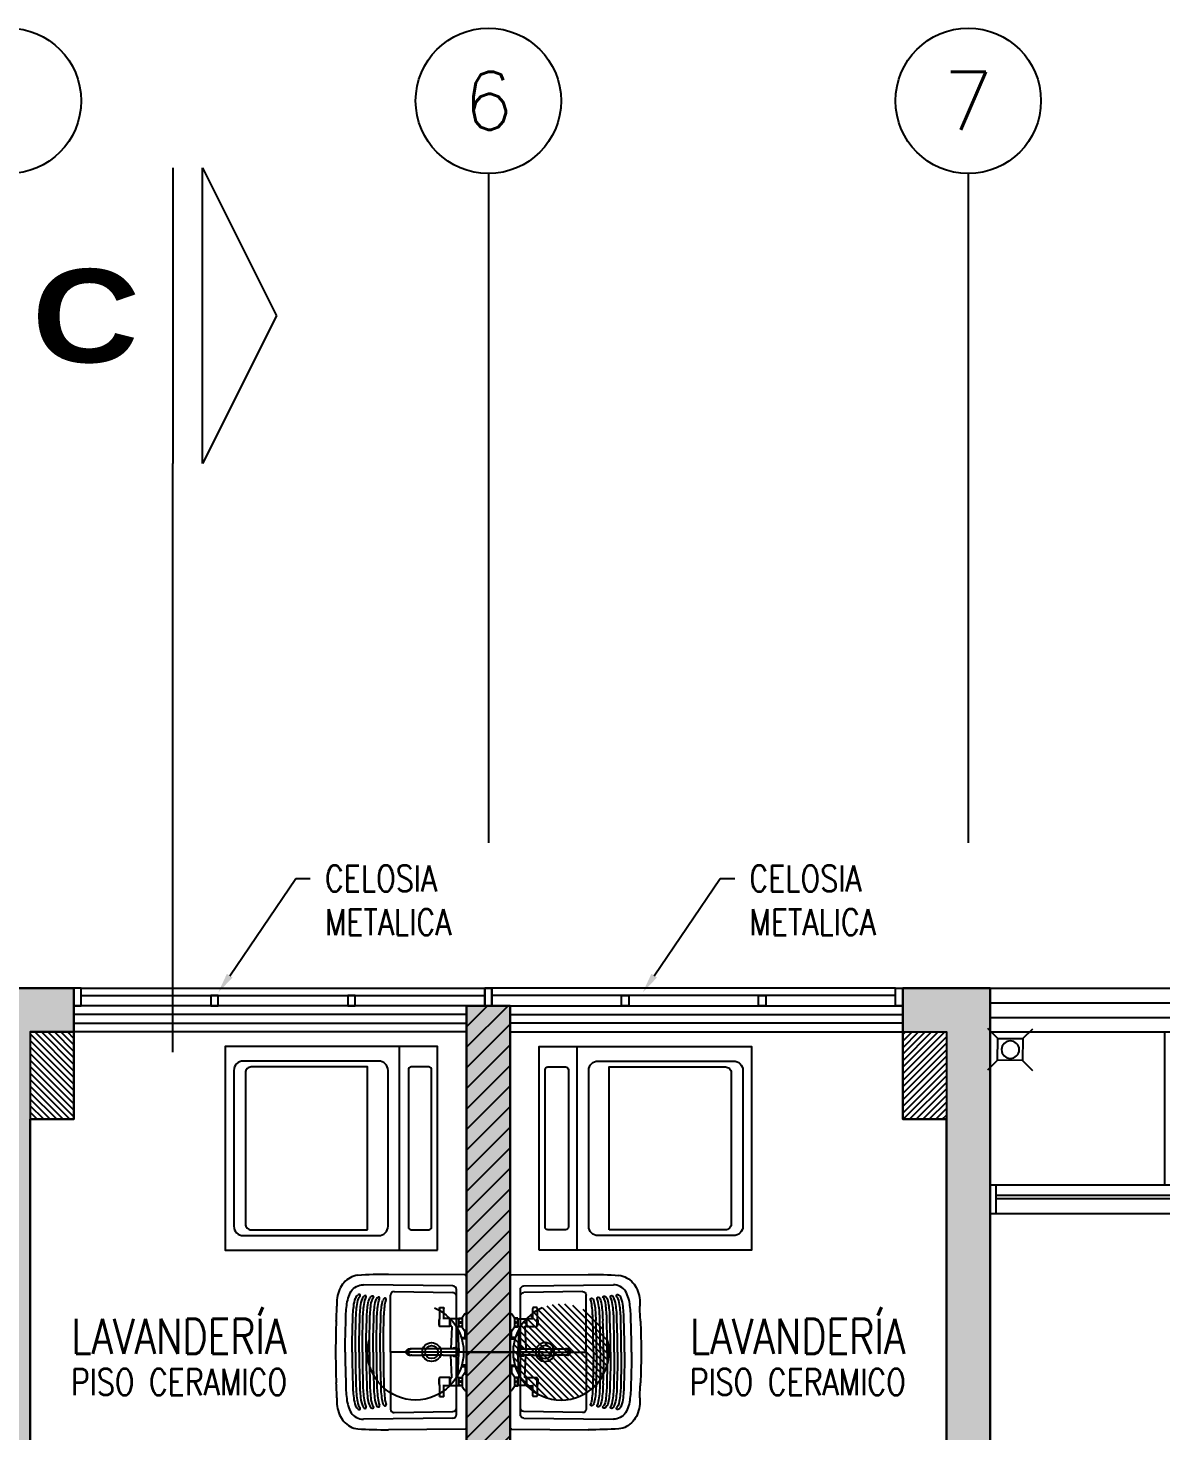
# Model space of a CAD drawing. Header units: millimetres. Extents: x 98 to 155, y -181 to 127.
# Drawn here: x 110.484 to 114.379, y 74.034 to 78.855 of the extents above; entities that cross this region are included whole.
import ezdxf
from ezdxf import colors
from ezdxf.entities.mleader import LeaderData, LeaderLine
from ezdxf.enums import TextEntityAlignment as Align
from ezdxf.math import Vec2, Vec3

# ---------------------------------------------------------------- set-up
doc = ezdxf.new("R2010")
doc.units = ezdxf.units.MM
doc.header["$LTSCALE"] = 15
doc.set_wipeout_variables(frame=1)
for name, pattern in [('CENTER', [2, 1.25, -0.25, 0.25, -0.25]), ('DASHDOT', [1, 0.5, -0.25, 0, -0.25]), ('HIDDEN2', [0.1875, 0.125, -0.0625]), ('PHANTOM', [63.5, 31.75, -6.35, 6.35, -6.35, 6.35, -6.35]), ('PHANTOM2', [1.25, 0.625, -0.125, 0.125, -0.125, 0.125, -0.125]), ('X-REF_DP_Arquitectura$0$HIDDEN', [0.375, 0.25, -0.125])]:
    doc.linetypes.add(name, pattern=pattern)
doc.layers.get('0').update_dxf_attribs({"color": 250})
for name, color, linetype in [('A-BARANDAS', 250, 'Continuous'), ('A-CORTE', 250, 'CENTER'), ('A-EJES', 250, 'PHANTOM'), ('A-HATCH', 250, 'Continuous'), ('A-MOBILIARIO', 250, 'Continuous'), ('A-MURO BAJO', 250, 'Continuous'), ('A-TEXTO-ACABADO PISO', 250, 'Continuous'), ('A_30_DispositivosSanit', 250, 'Continuous'), ('A_30_Equipamiento', 250, 'Continuous'), ('A_50_TextoAmbiente', 252, 'Continuous'), ('A_50_TextoIndicaciones', 250, 'Continuous'), ('A_50_Vigas', 250, 'X-REF_DP_Arquitectura$0$HIDDEN'), ('A_60_HatchEstructuras', 250, 'Continuous'), ('DLP_MOBILIARIO FIJO', 250, 'Continuous'), ('MURO CF 60', 250, 'Continuous')]:
    doc.layers.add(name, color=color, linetype=linetype)
doc.layers.add('A-MUROS', color=252, linetype='Continuous', lineweight=30)
doc.layers.add('A_20_Estructuras', color=250, linetype='Continuous', lineweight=18)
doc.styles.add('R160-75', font='ariblk.ttf', dxfattribs={"height": 0.6})
doc.styles.add('ROMANS', font='romans.shx', dxfattribs={"width": 0.8})
doc.styles.add('TXT_COTAS', font='romans.shx', dxfattribs={"width": 0.8})

# ---------------------------------------------------------------- blocks, each defined once
blk = doc.blocks.new('EF-P2-P4')
at = {"layer": 'A_60_HatchEstructuras'}
h = blk.add_hatch(color=256, dxfattribs=at)
h.dxf.hatch_style = 1
h.paths.add_polyline_path([(10.8, -5.375), (10.65, -5.375), (10.65, -6.125), (9.15, -6.125), (9.15, -0.06), (9, -0.06), (9, -5.25), (7.35, -5.25), (7.35, -5.95), (7.5, -5.95), (7.5, -5.45), (9, -5.45), (9, -6.325), (10.8, -6.325)])
h.paths.add_polyline_path([(7.5, -0.15), (7.65, -0.15), (7.65, 0), (7.35, 0), (7.35, -3.5), (7.5, -3.5)])
h.paths.add_polyline_path([(10.8, 0), (10.5, 0), (10.5, -0.15), (10.65, -0.15), (10.65, -3.225), (10.8, -3.225)])
at = {"layer": 'A_20_Estructuras'}
for points in [[(7.5, -0.15), (7.65, -0.15), (7.65, 0), (7.35, 0), (7.35, -3.5), (7.5, -3.5)], [(10.8, 0), (10.5, 0), (10.5, -0.15), (10.65, -0.15), (10.65, -3.225), (10.8, -3.225)], [(10.8, -5.375), (10.65, -5.375), (10.65, -6.125), (9.15, -6.125), (9.15, -0.06), (9, -0.06), (9, -5.25), (7.35, -5.25), (7.35, -5.95), (7.5, -5.95), (7.5, -5.45), (9, -5.45), (9, -6.325), (10.8, -6.325)]]:
    blk.add_lwpolyline(points, close=True, dxfattribs=at)
at = {"layer": 'A_50_Vigas'}
for points in [[(13.75, -0.475), (13.75, 0), (10.8, 0)], [(9, -0.06), (7.65, -0.06)], [(9.15, -0.06), (10.5, -0.06)]]:
    blk.add_lwpolyline(points, dxfattribs=at)
blk = doc.blocks.new('MEZCLADORA-P')
at = {"linetype": 'DASHDOT', "ltscale": 0.07}
blk.add_line((0, 0.2633), (0, -0.2869), dxfattribs=at)
for p, q in [((-0.1318, 0), (-0.0713, 0)), ((-0.0713, 0), (-0.0713, -0.0048)), ((0.0714, 0), (0.1319, 0)), ((0.1319, 0), (0.1319, -0.0048)), ((-0.1318, 0), (-0.1318, -0.0048)), ((-0.1178, -0.0145), (-0.0853, -0.0145)), ((-0.0875, -0.0265), (-0.1157, -0.0265)), ((-0.1141, -0.0265), (-0.1146, -0.027)), ((-0.0886, -0.027), (-0.1146, -0.027)), ((-0.1146, -0.027), (-0.1146, -0.056)), ((-0.0891, -0.0265), (-0.0886, -0.027)), ((-0.0886, -0.027), (-0.0886, -0.0285)), ((-0.0865, -0.0305), (-0.0015, -0.0262)), ((-0.011, -0.0405), (-0.011, -0.0805)), ((0.086, -0.0304), (0.0015, -0.0262)), ((0.011, -0.0805), (0.011, -0.0405)), ((0.0714, 0), (0.0714, -0.0048)), ((0.0854, -0.0145), (0.1179, -0.0145)), ((0.1157, -0.0265), (0.0875, -0.0265)), ((0.0886, -0.0265), (0.0881, -0.027)), ((0.1151, -0.027), (0.0881, -0.027)), ((0.0881, -0.0285), (0.0881, -0.027)), ((0.0926, -0.0379), (0.0926, -0.0379)), ((0.1146, -0.0265), (0.1151, -0.027)), ((0.1151, -0.056), (0.1151, -0.027)), ((-0.1526, -0.078), (-0.1501, -0.078)), ((-0.1526, -0.093), (-0.1526, -0.078)), ((-0.1501, -0.093), (-0.1526, -0.093)), ((-0.1242, -0.078), (-0.1501, -0.078)), ((-0.1501, -0.093), (-0.1242, -0.093)), ((-0.1129, -0.078), (-0.1242, -0.078)), ((-0.1242, -0.093), (-0.1129, -0.093)), ((-0.0876, -0.057), (-0.1156, -0.057)), ((-0.1156, -0.057), (-0.1156, -0.078)), ((-0.1146, -0.056), (-0.0886, -0.056)), ((-0.1141, -0.0565), (-0.1146, -0.056)), ((-0.0891, -0.0565), (-0.1141, -0.0565)), ((-0.1137, -0.093), (-0.1137, -0.0932)), ((-0.0876, -0.093), (-0.1129, -0.093)), ((-0.1031, -0.0954), (-0.1001, -0.0954)), ((-0.0895, -0.093), (-0.0895, -0.0932)), ((-0.0891, -0.0565), (-0.0886, -0.056)), ((-0.0886, -0.0525), (-0.0886, -0.056)), ((-0.0876, -0.057), (-0.0876, -0.093)), ((-0.0865, -0.0505), (-0.011, -0.0543)), ((-0.011, -0.0805), (-0.011, -0.1514)), ((0.086, -0.0506), (0.011, -0.0543)), ((0.011, -0.0805), (0.011, -0.1514)), ((0.1156, -0.057), (0.0876, -0.057)), ((0.0876, -0.057), (0.0876, -0.093)), ((0.1129, -0.093), (0.0876, -0.093)), ((0.0881, -0.056), (0.0881, -0.0525)), ((0.0881, -0.056), (0.1151, -0.056)), ((0.0886, -0.0565), (0.0881, -0.056)), ((0.1146, -0.0565), (0.0886, -0.0565)), ((0.0895, -0.093), (0.0895, -0.0932)), ((0.0896, -0.0565), (0.0896, -0.057)), ((0.1001, -0.0954), (0.1031, -0.0954)), ((0.1242, -0.078), (0.1129, -0.078)), ((0.1129, -0.093), (0.1242, -0.093)), ((0.1136, -0.0565), (0.1136, -0.057)), ((0.1137, -0.093), (0.1137, -0.0932)), ((0.1146, -0.0565), (0.1151, -0.056)), ((0.1156, -0.057), (0.1156, -0.078)), ((0.1501, -0.078), (0.1242, -0.078)), ((0.1242, -0.093), (0.1501, -0.093)), ((0.1501, -0.078), (0.1526, -0.078)), ((0.1526, -0.093), (0.1501, -0.093)), ((0.1526, -0.093), (0.1526, -0.078)), ((-0.011, -0.1514), (-0.011, -0.1885)), ((-0.011, -0.1885), (-0.011, -0.1905)), ((-0.011, -0.1969), (-0.011, -0.1905)), ((0.011, -0.1885), (0.011, -0.1514)), ((0.011, -0.1885), (0.011, -0.1905)), ((0.011, -0.1969), (0.011, -0.1905))]:
    blk.add_line(p, q)
for centre, radius, start, end in [((-0.1303, -0.0048), 0.0015, 180, 228.4626), ((-0.0982, 0.0315), 0.05, 228.4626, 246.8453), ((-0.1083, -0.0205), 0.0095, 140.8333, 144.6655), ((-0.1083, -0.0205), 0.0095, 215.3345, 219.1667), ((-0.0948, -0.0205), 0.0095, 35.3345, 39.1667), ((-0.0948, -0.0205), 0.0095, 320.8333, 324.6655), ((-0.105, 0.0315), 0.05, 293.1547, 311.5374), ((-0.0728, -0.0048), 0.0015, 311.5374, 0), ((0, -0.0405), 0.0143, 320.0451, 219.9549), ((0, -0.0405), 0.0143, 320.5275, 219.4725), ((0, -0.0405), 0.014, 321.7868, 218.2132), ((0, -0.0405), 0.011, 0, 180), ((0.0729, -0.0048), 0.0015, 180, 228.4626), ((0.105, 0.0315), 0.05, 228.4626, 246.8453), ((0.0949, -0.0205), 0.0095, 140.8333, 144.6655), ((0.0949, -0.0205), 0.0095, 215.3345, 219.1667), ((0.1084, -0.0205), 0.0095, 35.3345, 39.1667), ((0.1084, -0.0205), 0.0095, 320.8333, 324.6655), ((0.0982, 0.0315), 0.05, 293.1547, 311.5374), ((0.1304, -0.0048), 0.0015, 311.5374, 0), ((-0.1127, -0.0932), 0.001, 180, 255.7593), ((-0.1031, -0.0554), 0.04, 255.7593, 270), ((-0.1001, -0.0554), 0.04, 270, 284.2407), ((-0.0905, -0.0932), 0.001, 284.2407, 0), ((0.0905, -0.0932), 0.001, 180, 255.7593), ((0.1001, -0.0554), 0.04, 255.7593, 270), ((0.1031, -0.0554), 0.04, 270, 284.2407), ((0.1127, -0.0932), 0.001, 284.2407, 0)]:
    blk.add_arc(centre, radius, start, end)
for centre, major_axis, ratio, start_param, end_param in [((-0.0016, -0.0243), (0.00195, 0.00019), 0.977728, 4.694416, 4.711947), ((0.0016, -0.0243), (0.00197, -0.00016), 0.989596, 4.695691, 4.715329), ((0, -0.1905), (-0.011, 0), 0.927184, 0, 3.141593), ((0, -0.1905), (0.011, 0), 0.927184, 3.141593, 6.283185)]:
    blk.add_ellipse(centre, major_axis=major_axis, ratio=ratio, start_param=start_param, end_param=end_param)
for points, knots in [([(-0.1161, -0.026), (-0.1161, -0.026), (-0.1161, -0.0259), (-0.1161, -0.0257), (-0.1161, -0.0255), (-0.1161, -0.0251), (-0.1161, -0.0248), (-0.1161, -0.0244), (-0.1161, -0.0242), (-0.1161, -0.0237), (-0.1161, -0.0234), (-0.1161, -0.0228), (-0.1161, -0.0223), (-0.1161, -0.0214), (-0.1161, -0.0209), (-0.1161, -0.0201), (-0.1161, -0.0196), (-0.1161, -0.0187), (-0.1161, -0.0182), (-0.1161, -0.0176), (-0.1161, -0.0173), (-0.1161, -0.0168), (-0.1161, -0.0166), (-0.1161, -0.0162), (-0.1161, -0.0159), (-0.1161, -0.0155), (-0.1161, -0.0153), (-0.1161, -0.0151), (-0.1161, -0.015), (-0.1161, -0.015)], [1.912506, 1.912506, 1.912506, 1.912506, 2.09167, 2.09167, 2.270834, 2.270834, 2.409757, 2.409757, 2.503909, 2.503909, 2.59806, 2.59806, 2.741232, 2.741232, 2.868759, 2.868759, 2.996286, 2.996286, 3.139457, 3.139457, 3.233609, 3.233609, 3.32776, 3.32776, 3.466683, 3.466683, 3.645847, 3.645847, 3.825012, 3.825012, 3.825012, 3.825012]), ([(-0.1088, -0.026), (-0.1083, -0.026), (-0.1078, -0.0259), (-0.1067, -0.0257), (-0.1061, -0.0255), (-0.1053, -0.0251), (-0.1049, -0.0248), (-0.1043, -0.0244), (-0.1041, -0.0242), (-0.1036, -0.0237), (-0.1034, -0.0234), (-0.103, -0.0228), (-0.1028, -0.0223), (-0.1026, -0.0214), (-0.1025, -0.0209), (-0.1025, -0.0201), (-0.1026, -0.0196), (-0.1028, -0.0187), (-0.103, -0.0182), (-0.1034, -0.0176), (-0.1036, -0.0173), (-0.1041, -0.0168), (-0.1043, -0.0166), (-0.1049, -0.0162), (-0.1053, -0.0159), (-0.1061, -0.0155), (-0.1067, -0.0153), (-0.1078, -0.0151), (-0.1083, -0.015), (-0.1088, -0.015), (-0.1094, -0.015), (-0.1099, -0.0151), (-0.111, -0.0153), (-0.1116, -0.0155), (-0.1124, -0.0159), (-0.1128, -0.0162), (-0.1134, -0.0166), (-0.1136, -0.0168), (-0.1141, -0.0173), (-0.1143, -0.0176), (-0.1147, -0.0182), (-0.1149, -0.0187), (-0.1151, -0.0196), (-0.1152, -0.0201), (-0.1152, -0.0209), (-0.1151, -0.0214), (-0.1149, -0.0223), (-0.1147, -0.0228), (-0.1143, -0.0234), (-0.1141, -0.0237), (-0.1136, -0.0242), (-0.1134, -0.0244), (-0.1128, -0.0248), (-0.1124, -0.0251), (-0.1116, -0.0255), (-0.111, -0.0257), (-0.1099, -0.0259), (-0.1094, -0.026), (-0.1088, -0.026)], [1.912506, 1.912506, 1.912506, 1.912506, 2.09167, 2.09167, 2.270834, 2.270834, 2.409757, 2.409757, 2.503909, 2.503909, 2.59806, 2.59806, 2.741232, 2.741232, 2.868759, 2.868759, 2.996286, 2.996286, 3.139457, 3.139457, 3.233609, 3.233609, 3.32776, 3.32776, 3.466683, 3.466683, 3.645847, 3.645847, 3.825012, 3.825012, 3.825012, 4.004176, 4.004176, 4.18334, 4.18334, 4.322263, 4.322263, 4.416415, 4.416415, 4.510566, 4.510566, 4.653737, 4.653737, 4.781264, 4.781264, 4.908792, 4.908792, 5.051963, 5.051963, 5.146114, 5.146114, 5.240266, 5.240266, 5.379189, 5.379189, 5.558353, 5.558353, 5.737517, 5.737517, 5.737517, 5.737517]), ([(-0.0944, -0.026), (-0.0938, -0.026), (-0.0933, -0.0259), (-0.0922, -0.0257), (-0.0916, -0.0255), (-0.0908, -0.0251), (-0.0904, -0.0248), (-0.0898, -0.0244), (-0.0896, -0.0242), (-0.0891, -0.0237), (-0.0889, -0.0234), (-0.0885, -0.0228), (-0.0883, -0.0223), (-0.0881, -0.0214), (-0.088, -0.0209), (-0.088, -0.0201), (-0.0881, -0.0196), (-0.0883, -0.0187), (-0.0885, -0.0182), (-0.0889, -0.0176), (-0.0891, -0.0173), (-0.0896, -0.0168), (-0.0898, -0.0166), (-0.0904, -0.0162), (-0.0908, -0.0159), (-0.0916, -0.0155), (-0.0922, -0.0153), (-0.0933, -0.0151), (-0.0938, -0.015), (-0.0944, -0.015), (-0.0949, -0.015), (-0.0954, -0.0151), (-0.0965, -0.0153), (-0.0971, -0.0155), (-0.0979, -0.0159), (-0.0983, -0.0162), (-0.0989, -0.0166), (-0.0991, -0.0168), (-0.0996, -0.0173), (-0.0998, -0.0176), (-0.1002, -0.0182), (-0.1004, -0.0187), (-0.1006, -0.0196), (-0.1007, -0.0201), (-0.1007, -0.0209), (-0.1006, -0.0214), (-0.1004, -0.0223), (-0.1002, -0.0228), (-0.0998, -0.0234), (-0.0996, -0.0237), (-0.0991, -0.0242), (-0.0989, -0.0244), (-0.0983, -0.0248), (-0.0979, -0.0251), (-0.0971, -0.0255), (-0.0965, -0.0257), (-0.0954, -0.0259), (-0.0949, -0.026), (-0.0944, -0.026)], [-1.912506, -1.912506, -1.912506, -1.912506, -1.733342, -1.733342, -1.554177, -1.554177, -1.415254, -1.415254, -1.321103, -1.321103, -1.226951, -1.226951, -1.08378, -1.08378, -0.956253, -0.956253, -0.828726, -0.828726, -0.685555, -0.685555, -0.591403, -0.591403, -0.497251, -0.497251, -0.358328, -0.358328, -0.179164, -0.179164, 0, 0, 0, 0.179164, 0.179164, 0.358328, 0.358328, 0.497251, 0.497251, 0.591403, 0.591403, 0.685555, 0.685555, 0.828726, 0.828726, 0.956253, 0.956253, 1.08378, 1.08378, 1.226951, 1.226951, 1.321103, 1.321103, 1.415254, 1.415254, 1.554177, 1.554177, 1.733342, 1.733342, 1.912506, 1.912506, 1.912506, 1.912506]), ([(-0.0886, -0.0285), (-0.0886, -0.0287), (-0.0886, -0.0289), (-0.0884, -0.0293), (-0.0883, -0.0295), (-0.0881, -0.0299), (-0.0879, -0.03), (-0.0876, -0.0303), (-0.0874, -0.0303), (-0.0869, -0.0305), (-0.0867, -0.0305), (-0.0865, -0.0305)], [0.0014961, 0.0014961, 0.0014961, 0.0014961, 0.0628341, 0.0628341, 0.1278738, 0.1278738, 0.192655, 0.192655, 0.2586819, 0.2586819, 0.3211409, 0.3211409, 0.3211409, 0.3211409]), ([(-0.0871, -0.015), (-0.0871, -0.015), (-0.0871, -0.0151), (-0.0871, -0.0153), (-0.0871, -0.0155), (-0.0871, -0.0159), (-0.0871, -0.0162), (-0.0871, -0.0166), (-0.0871, -0.0168), (-0.0871, -0.0173), (-0.0871, -0.0176), (-0.0871, -0.0182), (-0.0871, -0.0187), (-0.0871, -0.0196), (-0.0871, -0.0201), (-0.0871, -0.0209), (-0.0871, -0.0214), (-0.0871, -0.0223), (-0.0871, -0.0228), (-0.0871, -0.0234), (-0.0871, -0.0237), (-0.0871, -0.0242), (-0.0871, -0.0244), (-0.0871, -0.0248), (-0.0871, -0.0251), (-0.0871, -0.0255), (-0.0871, -0.0257), (-0.0871, -0.0259), (-0.0871, -0.026), (-0.0871, -0.026)], [0, 0, 0, 0, 0.179164, 0.179164, 0.358328, 0.358328, 0.497251, 0.497251, 0.591403, 0.591403, 0.685555, 0.685555, 0.828726, 0.828726, 0.956253, 0.956253, 1.08378, 1.08378, 1.226951, 1.226951, 1.321103, 1.321103, 1.415254, 1.415254, 1.554177, 1.554177, 1.733342, 1.733342, 1.912506, 1.912506, 1.912506, 1.912506]), ([(0.0014, -0.0262), (0.0014, -0.0262), (0.0014, -0.0262), (0.0015, -0.0262), (0.0015, -0.0262), (0.0015, -0.0262)], [0, 0, 0, 0, 0.003858876, 0.003858876, 0.005459734, 0.005459734, 0.005459734, 0.005459734]), ([(0.086, -0.0305), (0.0862, -0.0305), (0.0864, -0.0304), (0.0869, -0.0303), (0.0871, -0.0302), (0.0874, -0.03), (0.0876, -0.0298), (0.0878, -0.0295), (0.0879, -0.0293), (0.0881, -0.0289), (0.0881, -0.0287), (0.0881, -0.0285)], [0.0009309, 0.0009309, 0.0009309, 0.0009309, 0.0631461, 0.0631461, 0.1284888, 0.1284888, 0.1937028, 0.1937028, 0.260157, 0.260157, 0.3196739, 0.3196739, 0.3196739, 0.3196739]), ([(0.0871, -0.026), (0.0871, -0.026), (0.0871, -0.0259), (0.0871, -0.0257), (0.0871, -0.0255), (0.0871, -0.0251), (0.0871, -0.0248), (0.0871, -0.0244), (0.0871, -0.0242), (0.0871, -0.0237), (0.0871, -0.0234), (0.0871, -0.0228), (0.0871, -0.0223), (0.0871, -0.0214), (0.0871, -0.0209), (0.0871, -0.0201), (0.0871, -0.0196), (0.0871, -0.0187), (0.0871, -0.0182), (0.0871, -0.0176), (0.0871, -0.0173), (0.0871, -0.0168), (0.0871, -0.0166), (0.0871, -0.0162), (0.0871, -0.0159), (0.0871, -0.0155), (0.0871, -0.0153), (0.0871, -0.0151), (0.0871, -0.015), (0.0871, -0.015)], [1.912506, 1.912506, 1.912506, 1.912506, 2.09167, 2.09167, 2.270834, 2.270834, 2.409757, 2.409757, 2.503909, 2.503909, 2.59806, 2.59806, 2.741232, 2.741232, 2.868759, 2.868759, 2.996286, 2.996286, 3.139457, 3.139457, 3.233609, 3.233609, 3.32776, 3.32776, 3.466683, 3.466683, 3.645847, 3.645847, 3.825012, 3.825012, 3.825012, 3.825012]), ([(0.0944, -0.026), (0.0949, -0.026), (0.0954, -0.0259), (0.0965, -0.0257), (0.0971, -0.0255), (0.0979, -0.0251), (0.0983, -0.0248), (0.0989, -0.0244), (0.0991, -0.0242), (0.0996, -0.0237), (0.0998, -0.0234), (0.1002, -0.0228), (0.1004, -0.0223), (0.1006, -0.0214), (0.1007, -0.0209), (0.1007, -0.0201), (0.1006, -0.0196), (0.1004, -0.0187), (0.1002, -0.0182), (0.0998, -0.0176), (0.0996, -0.0173), (0.0991, -0.0168), (0.0989, -0.0166), (0.0983, -0.0162), (0.0979, -0.0159), (0.0971, -0.0155), (0.0965, -0.0153), (0.0954, -0.0151), (0.0949, -0.015), (0.0944, -0.015), (0.0938, -0.015), (0.0933, -0.0151), (0.0922, -0.0153), (0.0916, -0.0155), (0.0908, -0.0159), (0.0904, -0.0162), (0.0898, -0.0166), (0.0896, -0.0168), (0.0891, -0.0173), (0.0889, -0.0176), (0.0885, -0.0182), (0.0883, -0.0187), (0.0881, -0.0196), (0.088, -0.0201), (0.088, -0.0209), (0.0881, -0.0214), (0.0883, -0.0223), (0.0885, -0.0228), (0.0889, -0.0234), (0.0891, -0.0237), (0.0896, -0.0242), (0.0898, -0.0244), (0.0904, -0.0248), (0.0908, -0.0251), (0.0916, -0.0255), (0.0922, -0.0257), (0.0933, -0.0259), (0.0938, -0.026), (0.0944, -0.026)], [1.912506, 1.912506, 1.912506, 1.912506, 2.09167, 2.09167, 2.270834, 2.270834, 2.409757, 2.409757, 2.503909, 2.503909, 2.59806, 2.59806, 2.741232, 2.741232, 2.868759, 2.868759, 2.996286, 2.996286, 3.139457, 3.139457, 3.233609, 3.233609, 3.32776, 3.32776, 3.466683, 3.466683, 3.645847, 3.645847, 3.825012, 3.825012, 3.825012, 4.004176, 4.004176, 4.18334, 4.18334, 4.322263, 4.322263, 4.416415, 4.416415, 4.510566, 4.510566, 4.653737, 4.653737, 4.781264, 4.781264, 4.908792, 4.908792, 5.051963, 5.051963, 5.146114, 5.146114, 5.240266, 5.240266, 5.379189, 5.379189, 5.558353, 5.558353, 5.737517, 5.737517, 5.737517, 5.737517]), ([(0.1088, -0.026), (0.1094, -0.026), (0.1099, -0.0259), (0.111, -0.0257), (0.1116, -0.0255), (0.1124, -0.0251), (0.1128, -0.0248), (0.1134, -0.0244), (0.1136, -0.0242), (0.1141, -0.0237), (0.1143, -0.0234), (0.1147, -0.0228), (0.1149, -0.0223), (0.1151, -0.0214), (0.1152, -0.0209), (0.1152, -0.0201), (0.1151, -0.0196), (0.1149, -0.0187), (0.1147, -0.0182), (0.1143, -0.0176), (0.1141, -0.0173), (0.1136, -0.0168), (0.1134, -0.0166), (0.1128, -0.0162), (0.1124, -0.0159), (0.1116, -0.0155), (0.111, -0.0153), (0.1099, -0.0151), (0.1094, -0.015), (0.1088, -0.015), (0.1083, -0.015), (0.1078, -0.0151), (0.1067, -0.0153), (0.1061, -0.0155), (0.1053, -0.0159), (0.1049, -0.0162), (0.1043, -0.0166), (0.1041, -0.0168), (0.1036, -0.0173), (0.1034, -0.0176), (0.103, -0.0182), (0.1028, -0.0187), (0.1026, -0.0196), (0.1025, -0.0201), (0.1025, -0.0209), (0.1026, -0.0214), (0.1028, -0.0223), (0.103, -0.0228), (0.1034, -0.0234), (0.1036, -0.0237), (0.1041, -0.0242), (0.1043, -0.0244), (0.1049, -0.0248), (0.1053, -0.0251), (0.1061, -0.0255), (0.1067, -0.0257), (0.1078, -0.0259), (0.1083, -0.026), (0.1088, -0.026)], [-1.912506, -1.912506, -1.912506, -1.912506, -1.733342, -1.733342, -1.554177, -1.554177, -1.415254, -1.415254, -1.321103, -1.321103, -1.226951, -1.226951, -1.08378, -1.08378, -0.956253, -0.956253, -0.828726, -0.828726, -0.685555, -0.685555, -0.591403, -0.591403, -0.497251, -0.497251, -0.358328, -0.358328, -0.179164, -0.179164, 0, 0, 0, 0.179164, 0.179164, 0.358328, 0.358328, 0.497251, 0.497251, 0.591403, 0.591403, 0.685555, 0.685555, 0.828726, 0.828726, 0.956253, 0.956253, 1.08378, 1.08378, 1.226951, 1.226951, 1.321103, 1.321103, 1.415254, 1.415254, 1.554177, 1.554177, 1.733342, 1.733342, 1.912506, 1.912506, 1.912506, 1.912506]), ([(0.1161, -0.015), (0.1161, -0.015), (0.1161, -0.0151), (0.1161, -0.0153), (0.1161, -0.0155), (0.1161, -0.0159), (0.1161, -0.0162), (0.1161, -0.0166), (0.1161, -0.0168), (0.1161, -0.0173), (0.1161, -0.0176), (0.1161, -0.0182), (0.1161, -0.0187), (0.1161, -0.0196), (0.1161, -0.0201), (0.1161, -0.0209), (0.1161, -0.0214), (0.1161, -0.0223), (0.1161, -0.0228), (0.1161, -0.0234), (0.1161, -0.0237), (0.1161, -0.0242), (0.1161, -0.0244), (0.1161, -0.0248), (0.1161, -0.0251), (0.1161, -0.0255), (0.1161, -0.0257), (0.1161, -0.0259), (0.1161, -0.026), (0.1161, -0.026)], [0, 0, 0, 0, 0.179164, 0.179164, 0.358328, 0.358328, 0.497251, 0.497251, 0.591403, 0.591403, 0.685555, 0.685555, 0.828726, 0.828726, 0.956253, 0.956253, 1.08378, 1.08378, 1.226951, 1.226951, 1.321103, 1.321103, 1.415254, 1.415254, 1.554177, 1.554177, 1.733342, 1.733342, 1.912506, 1.912506, 1.912506, 1.912506]), ([(-0.0865, -0.0505), (-0.0867, -0.0505), (-0.0869, -0.0505), (-0.0873, -0.0507), (-0.0875, -0.0507), (-0.0879, -0.051), (-0.0881, -0.0511), (-0.0883, -0.0515), (-0.0884, -0.0517), (-0.0886, -0.0521), (-0.0886, -0.0523), (-0.0886, -0.0525)], [0, 0, 0, 0, 0.0632739, 0.0632739, 0.1284986, 0.1284986, 0.1931331, 0.1931331, 0.2588948, 0.2588948, 0.322347, 0.322347, 0.322347, 0.322347]), ([(0.0881, -0.0525), (0.0881, -0.0523), (0.0881, -0.0521), (0.0879, -0.0517), (0.0878, -0.0515), (0.0876, -0.0512), (0.0874, -0.051), (0.0871, -0.0508), (0.0869, -0.0507), (0.0864, -0.0506), (0.0862, -0.0505), (0.086, -0.0505)], [0.0009616, 0.0009616, 0.0009616, 0.0009616, 0.0627142, 0.0627142, 0.1276947, 0.1276947, 0.1924362, 0.1924362, 0.2584085, 0.2584085, 0.3218037, 0.3218037, 0.3218037, 0.3218037]), ([(0.011, -0.1969), (0.011, -0.198), (0.0108, -0.199), (0.0101, -0.2011), (0.0095, -0.2021), (0.0082, -0.2038), (0.0073, -0.2046), (0.0054, -0.2059), (0.0043, -0.2064), (0.0021, -0.207), (0.0009, -0.2072), (-0.0015, -0.2071), (-0.0026, -0.2069), (-0.0048, -0.2062), (-0.0059, -0.2056), (-0.0077, -0.2042), (-0.0085, -0.2034), (-0.0098, -0.2016), (-0.0103, -0.2006), (-0.0109, -0.1987), (-0.011, -0.1978), (-0.011, -0.1969)], [4.328417, 4.328417, 4.328417, 4.328417, 4.64395, 4.64395, 4.960575, 4.960575, 5.279717, 5.279717, 5.601363, 5.601363, 5.924602, 5.924602, 6.248311, 6.248311, 6.571371, 6.571371, 6.892655, 6.892655, 7.211325, 7.211325, 7.470009, 7.470009, 7.470009, 7.470009])]:
    blk.add_open_spline(points, degree=3, knots=knots)
for points in [[(-0.093, -0.0371), (-0.093, -0.0371), (-0.093, -0.0371), (-0.093, -0.0371)], [(-0.0015, -0.0262), (-0.0015, -0.0262), (-0.0015, -0.0262), (-0.0015, -0.0262)], [(-0.0015, -0.0262), (-0.0015, -0.0262), (-0.0014, -0.0262), (-0.0014, -0.0262)], [(0.0015, -0.0262), (0.0015, -0.0262), (0.0015, -0.0262), (0.0015, -0.0262)], [(-0.0886, -0.0525), (-0.0886, -0.0525), (-0.0886, -0.0525), (-0.0886, -0.0525)], [(-0.0865, -0.0505), (-0.0865, -0.0505), (-0.0865, -0.0505), (-0.0865, -0.0505)], [(0.0881, -0.0525), (0.0881, -0.0525), (0.0881, -0.0525), (0.0881, -0.0525)]]:
    blk.add_open_spline(points, degree=3)
blk = doc.blocks.new('LAV-AMAZ-LAV_01')
blk.add_wipeout([(0.26, 0), (0.2622, -0.0005), (0.2636, -0.0015), (0.2646, -0.0029), (0.265, -0.005), (0.2669, -0.2686), (0.2669, -0.2806), (0.2668, -0.3016), (0.2663, -0.3212), (0.2658, -0.3369), (0.2649, -0.3544), (0.2637, -0.3738), (0.2622, -0.3835), (0.2599, -0.3912), (0.256, -0.3998), (0.2526, -0.4053), (0.248, -0.4118), (0.2384, -0.4219), (0.2336, -0.426), (0.2274, -0.4303), (0.2218, -0.4337), (0.2153, -0.4368), (0.2095, -0.4389), (0.2006, -0.4416), (0.191, -0.4437), (0.1829, -0.445), (0.1696, -0.4461), (0.165, -0.4462), (0.1572, -0.4459), (0.1314, -0.4466), (0.1057, -0.4481), (0.0834, -0.4489), (0.0611, -0.4495), (0.0413, -0.4498), (0.0031, -0.45), (-0.0305, -0.4499), (-0.0611, -0.4495), (-0.0834, -0.4489), (-0.1057, -0.4481), (-0.1314, -0.4466), (-0.1572, -0.4459), (-0.165, -0.4462), (-0.1772, -0.4456), (-0.1867, -0.4445), (-0.1955, -0.4428), (-0.2037, -0.4407), (-0.2104, -0.4386), (-0.2153, -0.4368), (-0.223, -0.433), (-0.231, -0.4279), (-0.2384, -0.4219), (-0.245, -0.4153), (-0.2509, -0.4079), (-0.2556, -0.4005), (-0.2593, -0.3928), (-0.2612, -0.3876), (-0.2627, -0.3815), (-0.2637, -0.3738), (-0.2647, -0.3576), (-0.2655, -0.3419), (-0.2661, -0.3284), (-0.2663, -0.3212), (-0.2667, -0.3081), (-0.2669, -0.2902), (-0.2669, -0.2686), (-0.2665, -0.2127), (-0.266, -0.1368), (-0.265, -0.005), (-0.2647, -0.0032), (-0.2636, -0.0015), (-0.2621, -0.0004), (-0.26, 0)])
for p, q in [((0.26, 0), (-0.26, 0)), ((-0.265, -0.005), (-0.2669, -0.2686)), ((-0.2271, -0.0469), (-0.2308, -0.3547)), ((0.2151, -0.035), (-0.2151, -0.035)), ((-0.208, -0.2488), (-0.2042, -0.0468)), ((0.208, -0.2488), (0.2042, -0.0468)), ((0.2271, -0.0469), (0.2308, -0.3547)), ((0.265, -0.005), (0.2669, -0.2686)), ((0, -0.261), (-0.196, -0.261)), ((0, -0.261), (0.196, -0.261))]:
    blk.add_line(p, q)
for points in [[(-0.0001, -0.286, -0.004924), (-0.06, -0.2855, -0.005443), (-0.1041, -0.2841, -0.041272), (-0.157, -0.281, -0.059773), (-0.1802, -0.2762, -0.37117)], [(-0.0001, -0.297, -0.004924), (-0.06, -0.2965, -0.005443), (-0.1041, -0.2951, -0.041272), (-0.157, -0.292, -0.045554), (-0.1778, -0.2875)], [(0.0001, -0.286, 0.004924), (0.06, -0.2855, 0.005443), (0.1041, -0.2841, 0.041272), (0.157, -0.281, 0.059773), (0.1802, -0.2762, 0.37117)], [(0.0001, -0.297, 0.004924), (0.06, -0.2965, 0.005443), (0.1041, -0.2951, 0.041272), (0.157, -0.292, 0.045554), (0.1778, -0.2875)], [(-0.0001, -0.334, -0.004924), (-0.06, -0.3335, -0.005443), (-0.1041, -0.3321, -0.041272), (-0.157, -0.329, -0.078711), (-0.1799, -0.3243, -0.062731), (-0.1859, -0.3211, -0.37117)], [(-0.0001, -0.345, -0.004924), (-0.06, -0.3445, -0.005443), (-0.1041, -0.3431, -0.041272), (-0.157, -0.34, -0.078711), (-0.1799, -0.3353, -0.054156), (-0.1851, -0.3326, -0.37117)], [(-0.0001, -0.321, -0.004924), (-0.06, -0.3205, -0.005443), (-0.1041, -0.3191, -0.041272), (-0.157, -0.316, -0.068069), (-0.1833, -0.3101, -0.158546)], [(-0.0001, -0.31, -0.004924), (-0.06, -0.3095, -0.005443), (-0.1041, -0.3081, -0.041272), (-0.157, -0.305, -0.066903), (-0.1829, -0.2992, -0.004021)], [(0.0001, -0.31, 0.004924), (0.06, -0.3095, 0.005443), (0.1041, -0.3081, 0.041272), (0.157, -0.305, 0.066903), (0.1829, -0.2992, 0.004021)], [(0.0001, -0.321, 0.004924), (0.06, -0.3205, 0.005443), (0.1041, -0.3191, 0.041272), (0.157, -0.316, 0.068069), (0.1833, -0.3101, 0.158546)], [(0.0001, -0.334, 0.004924), (0.06, -0.3335, 0.005443), (0.1041, -0.3321, 0.041272), (0.157, -0.329, 0.078711), (0.1799, -0.3243, 0.062731), (0.1859, -0.3211, 0.37117)], [(0.0001, -0.345, 0.004924), (0.06, -0.3445, 0.005443), (0.1041, -0.3431, 0.041272), (0.157, -0.34, 0.078711), (0.1799, -0.3353, 0.054156), (0.1851, -0.3326, 0.37117)], [(0, -0.417, -0.004925), (-0.0604, -0.4165, -0.00535), (-0.1043, -0.4151, -0.04023), (-0.1597, -0.4119, -0.10491), (-0.2087, -0.3967, -0.253945), (-0.2308, -0.3547, -0.253945)], [(-0.0001, -0.393, -0.004924), (-0.06, -0.3925, -0.005443), (-0.1041, -0.3911, -0.041272), (-0.157, -0.388, -0.064512), (-0.1851, -0.3816, -0.157603), (-0.1966, -0.3724)], [(-0.0001, -0.369, -0.004924), (-0.06, -0.3685, -0.005443), (-0.1041, -0.3671, -0.041272), (-0.157, -0.364, -0.068174), (-0.1834, -0.358, -0.157546), (-0.1925, -0.3517, -0.375783)], [(-0.0001, -0.382, -0.004924), (-0.06, -0.3815, -0.005443), (-0.1041, -0.3801, -0.041272), (-0.157, -0.377, -0.068174), (-0.1834, -0.371, -0.088848), (-0.1902, -0.3667, -0.37117)], [(-0.0001, -0.358, -0.004924), (-0.06, -0.3575, -0.005443), (-0.1041, -0.3561, -0.041272), (-0.157, -0.353, -0.068174), (-0.1834, -0.347, -0.012686), (-0.1882, -0.3447)], [(0, -0.417, 0.004925), (0.0604, -0.4165, 0.00535), (0.1043, -0.4151, 0.04023), (0.1597, -0.4119, 0.10491), (0.2087, -0.3967, 0.253945), (0.2308, -0.3547, 0.253945)], [(0.0001, -0.358, 0.004924), (0.06, -0.3575, 0.005443), (0.1041, -0.3561, 0.041272), (0.157, -0.353, 0.068174), (0.1834, -0.347, 0.012686), (0.1882, -0.3447)], [(0.0001, -0.369, 0.004924), (0.06, -0.3685, 0.005443), (0.1041, -0.3671, 0.041272), (0.157, -0.364, 0.068174), (0.1834, -0.358, 0.157546), (0.1925, -0.3517, 0.375783)], [(0.0001, -0.382, 0.004924), (0.06, -0.3815, 0.005443), (0.1041, -0.3801, 0.041272), (0.157, -0.377, 0.068174), (0.1834, -0.371, 0.088848), (0.1902, -0.3667, 0.37117)], [(0.0001, -0.393, 0.004924), (0.06, -0.3925, 0.005443), (0.1041, -0.3911, 0.041272), (0.157, -0.388, 0.064512), (0.1851, -0.3816, 0.157603), (0.1966, -0.3724)], [(-0.0611, -0.4495, 0.004927), (0, -0.45, 0.004927), (0.0611, -0.4495, 0.004927)]]:
    blk.add_lwpolyline(points, format="xyb")
for radius in [0.0325, 0.0225]:
    blk.add_circle((0, -0.12), radius)
for centre, radius, start, end in [((-0.26, -0.005), 0.005, 90, 179.5983), ((0.26, -0.005), 0.005, 0.4017, 90), ((-0.2151, -0.047), 0.012, 90, 179.3199), ((-0.1922, -0.047), 0.012, 90, 178.9249), ((0.1922, -0.047), 0.012, 1.0751, 90), ((0.2151, -0.047), 0.012, 0.6801, 90), ((1.0777, -0.2806), 1.3446, 179.4878, 183.9734), ((-0.196, -0.249), 0.012, 178.9249, 270), ((-0.1812, -0.2801), 0.00402, 67.2152, 203.9492), ((-0.1728, -0.2741), 0.0143, 212.1454, 249.2708), ((0.1728, -0.2741), 0.0143, 290.7292, 327.8546), ((0.1812, -0.2801), 0.00402, 336.0508, 112.7848), ((0.196, -0.249), 0.012, 270, 1.0751), ((-1.0777, -0.2806), 1.3446, 356.0266, 0.5122), ((-0.1843, -0.3232), 0.00817, 170.8884, 211.776), ((-0.189, -0.3225), 0.00344, 23.6624, 170.8884), ((-0.1807, -0.321), 0.0124, 211.776, 249.2633), ((-0.1848, -0.3029), 0.00409, 62.4907, 198.722), ((-0.1792, -0.3009), 0.01, 198.722, 245.4682), ((0.1848, -0.3029), 0.00409, 341.278, 117.5093), ((0.1792, -0.3009), 0.01, 294.5318, 341.278), ((0.1807, -0.321), 0.0124, 290.7367, 328.224), ((0.189, -0.3225), 0.00344, 9.1116, 156.3376), ((0.1843, -0.3232), 0.00817, 328.224, 9.1116), ((-0.2016, -0.3694), 0.0623, 183.9734, 209.8873), ((-0.1935, -0.3694), 0.00427, 39.8792, 224.315), ((-0.1898, -0.3485), 0.00418, 67.1844, 229.4438), ((0.1898, -0.3485), 0.00418, 310.5562, 112.8156), ((0.1935, -0.3694), 0.00427, 315.685, 140.1208), ((0.2016, -0.3694), 0.0623, 330.1127, 356.0266), ((-0.1812, -0.3586), 0.0853, 209.3798, 246.4528), ((0.1812, -0.3586), 0.0853, 293.5472, 330.6202), ((-0.165, -0.3061), 0.14, 248.9414, 273.2067), ((-0.1653, -1.2669), 0.821, 85.8335, 89.4318), ((-0.0188, 1.6329), 2.0828, 267.6113, 268.8381), ((0.0188, 1.6329), 2.0828, 271.1619, 272.3887), ((0.1653, -1.2669), 0.821, 90.5682, 94.1665), ((0.165, -0.3061), 0.14, 266.7933, 291.0586)]:
    blk.add_arc(centre, radius, start, end)
blk.add_blockref('MEZCLADORA-P', (0, 0))
blk = doc.blocks.new('LAV-SEC')
blk.add_wipeout([(-0.35, 0), (-0.35, -0.73), (0.35, -0.73), (0.35, 0)])
blk.add_line((0.35, -0.13), (-0.35, -0.13))
blk.add_lwpolyline([(0.35, 0), (-0.35, 0), (-0.35, -0.73), (0.35, -0.73)], close=True)
at = {"color": 251}
for points in [[(0.27, -0.02), (-0.27, -0.02, 0.414214), (-0.28, -0.03), (-0.28, -0.09, 0.414214), (-0.27, -0.1), (0.27, -0.1, 0.414214), (0.28, -0.09), (0.28, -0.03, 0.414214)], [(0.28, -0.24), (-0.28, -0.24), (-0.28, -0.64, 0.414214), (-0.26, -0.66), (0.26, -0.66, 0.414214), (0.28, -0.64)]]:
    blk.add_lwpolyline(points, format="xyb", close=True, dxfattribs=at)
blk.add_lwpolyline([(-0.3, -0.6677, 0.414214), (-0.2677, -0.7), (0.2677, -0.7, 0.414214), (0.3, -0.6677), (0.3, -0.2023, 0.414214), (0.2677, -0.17), (-0.2677, -0.17, 0.414214), (-0.3, -0.2023)], format="xyb", close=True)
blk = doc.blocks.new('TERMA')
at = {"layer": 'A-HATCH', "linetype": 'HIDDEN2', "ltscale": 0.3}
h = blk.add_hatch(dxfattribs=at)
h.set_pattern_fill('ANSI31', color=256, scale=0.005)
h.set_pattern_definition([(45, (-212.033513, -158.478632), (-0.01122532015, 0.01122532015), [])])
edge = h.paths.add_edge_path()
edge.add_arc((-0.175, 0), 0.165, 0, 360)
at = {"linetype": 'Continuous', "ltscale": 0.3}
blk.add_line((0, 0.045), (0, -0.045), dxfattribs=at)
for points in [[(-0.0178, 0.05), (-0.005, 0.05), (-0.005, 0.075), (0, 0.075), (0, 0.045), (-0.0163, 0.045)], [(-0.0178, -0.05), (-0.005, -0.05), (-0.005, -0.075), (0, -0.075), (0, -0.045), (-0.0163, -0.045)]]:
    blk.add_lwpolyline(points, close=True, dxfattribs=at)
at = {"linetype": 'HIDDEN2', "ltscale": 0.3}
blk.add_circle((-0.175, 0), 0.165, dxfattribs=at)
blk = doc.blocks.new('DPTO 65')
at = {"layer": 'A-HATCH'}
h = blk.add_hatch(dxfattribs=at)
h.set_pattern_fill('ANSI31', color=256, scale=0.005)
h.set_pattern_definition([(45, (-50.050001, -4.05), (-0.01122532, 0.01122532), [])])
h.paths.add_polyline_path([(-8.85, 6.55), (-9, 6.55), (-9, 6.85), (-8.85, 6.85)])
at = {"elevation": 0}
blk.add_lwpolyline([(-9, 6.88), (-10.35, 6.88), (-10.35, 6.91), (-9, 6.91)], close=True, dxfattribs=at)
at = {"layer": 'A-HATCH'}
blk.add_lwpolyline([(-8.85, 6.55), (-9, 6.55), (-9, 6.85), (-8.85, 6.85)], close=True, dxfattribs=at)
at = {"layer": 'A-MOBILIARIO'}
for p, q in [((-9.025, 7, 0), (-10.4125, 7, 0)), ((-9.025, 6.975, 0), (-10.4125, 6.975, 0))]:
    blk.add_line(p, q, dxfattribs=at)
for points in [[(-10.4375, 6.94), (-10.4125, 6.94), (-10.4125, 7), (-10.4375, 7)], [(-9, 6.94), (-9.025, 6.94), (-9.025, 7), (-9, 7)], [(-9.9417, 6.94), (-9.9667, 6.94), (-9.9667, 6.975), (-9.9417, 6.975)], [(-9.4708, 6.94), (-9.4958, 6.94), (-9.4958, 6.975), (-9.4708, 6.975)]]:
    blk.add_lwpolyline(points, close=True, dxfattribs=at)
at = {"layer": 'A-MURO BAJO'}
for p, q in [((-10.35, 6.94, 0), (-9, 6.94, 0)), ((-10.35, 6.85, 0), (-9, 6.85, 0))]:
    blk.add_line(p, q, dxfattribs=at)
at = {"layer": 'A-MUROS'}
for p, q in [((-9, 7), (-8.7, 7)), ((-9, 7), (-9, 6.55)), ((-10.4375, 6.94), (-10.35, 6.94)), ((-9, 6.55), (-8.85, 6.55)), ((-8.85, 3.5), (-8.85, 6.55))]:
    blk.add_line(p, q, dxfattribs=at)
at = {"layer": 'A_30_Equipamiento', "xscale": -1.000000000000014, "rotation": 90}
blk.add_blockref('LAV-SEC', (-10.25, 6.45), dxfattribs=at)
at = {"layer": 'A_30_Equipamiento', "extrusion": (4.4911e-08, 3.60233e-08, -1), "zscale": -1, "rotation": 269.9998471134332}
blk.add_blockref('LAV-AMAZ-LAV_01', (10.35, 5.75, 0), dxfattribs=at)
at = {"layer": 'A-MUROS'}
blk.add_line((-10.35, 6.94), (-10.35, 1.75), dxfattribs=at)
at = {"xscale": -1}
blk.add_blockref('TERMA', (-10.35, 5.75, 0), dxfattribs=at)
blk = doc.blocks.new('Ejes_Torre C')
at = {"layer": 'A-EJES', "linetype": 'PHANTOM2'}
for points in [[(10.425, 16.65), (10.425, 14.35)], [(12.075, 16.65), (12.075, 14.35)]]:
    blk.add_lwpolyline(points, dxfattribs=at)
at = {"layer": 'A-EJES', "linetype": 'Continuous'}
for centre in [(8.775, 16.9), (10.425, 16.9), (12.075, 16.9)]:
    blk.add_circle(centre, 0.25, dxfattribs=at)
at = {"layer": 'A-EJES', "linetype": 'Continuous', "style": 'ROMANS'}
for s, p in [('6', (10.425, 16.9)), ('7', (12.075, 16.9))]:
    blk.add_text(s, height=0.2, dxfattribs=at).set_placement(p, align=Align.MIDDLE_CENTER)
blk = doc.blocks.new('*U99')
blk.add_line((-3, -5.08), (-3, 5.08))
blk.add_lwpolyline([(-4.016, 5.08), (-4.016, -5.08), (-6.556, 0)], close=True)
at = {"linetype": 'Continuous', "style": 'R160-75'}
blk.add_attdef('A', text='', height=0.3, dxfattribs=at).set_placement((0, 0), align=Align.MIDDLE_CENTER)
blk = doc.blocks.new('Cortes-Elev.')
at = {"layer": 'A-CORTE', "linetype": 'CENTER', "ltscale": 0.5}
blk.add_lwpolyline([(9.3406, 20.8306), (9.3406, 37.8534)], dxfattribs=at)
ref = blk.add_blockref('*U99', (9.0406, 38.3614), dxfattribs=dict(at, xscale=0.1, yscale=0.1, zscale=-0.1, rotation=180))
ref.add_attrib('A', 'C', dxfattribs={"layer": '0', "linetype": 'Continuous', "extrusion": (0, 0, -1), "height": 0.32, "rotation": 180, "style": 'R160-75'}).set_placement((-9.0406, 38.3614), align=Align.MIDDLE)
blk = doc.blocks.new('0-sumidero')
for p, q in [((-0.0421, 0.0382), (-0.0763, 0.0724)), ((0.0435, 0.0382), (0.0777, 0.0724)), ((0.0435, 0.0382), (-0.0421, 0.0382)), ((-0.0421, 0.0382), (-0.0421, -0.0369)), ((0.0435, -0.0369), (0.0435, 0.0382)), ((-0.0421, -0.0369), (-0.0763, -0.0711)), ((-0.0421, -0.0369), (0.0435, -0.0369)), ((0.0435, -0.0369), (0.0777, -0.0711))]:
    blk.add_line(p, q)
blk.add_circle((0, 0), 0.0303)
blk = doc.blocks.new('sum')
at = {"layer": 'A_30_DispositivosSanit', "rotation": 45.00000007321594}
blk.add_blockref('0-sumidero', (0, 0), dxfattribs=at)

msp = doc.modelspace()

# ---------------------------------------------------------------- hatches: boundary and pattern name
at = {"layer": 'A-HATCH'}
h = msp.add_hatch(dxfattribs=at)
h.set_pattern_fill('ANSI31', color=256, scale=0.005)
h.set_pattern_definition([(45, (113.791674, 69.229936), (-0.01122532, 0.01122532), [])])
h.paths.add_polyline_path([(113.6417, 75.1049), (113.4917, 75.1049), (113.4917, 75.4049), (113.6417, 75.4049)])
h = msp.add_hatch(dxfattribs=at)
h.set_pattern_fill('_USER', color=256, scale=0.6, double=1, pattern_type=0)
h.set_pattern_definition([(0, (113.7917, 75.4049), (0, 0.6), []), (90, (113.7917, 75.4049), (-0.6, 4e-17), [])])
h.paths.add_polyline_path([(113.7917, 75.4049), (113.7917, 74.8799), (116.5917, 74.8799), (116.5917, 75.4049)])

# ---------------------------------------------------------------- linework, layer by layer
msp.add_lwpolyline([(113.4917, 75.4349), (112.1417, 75.4349), (112.1417, 75.4649), (113.4917, 75.4649)], close=True)
at = {"layer": 'A-BARANDAS', "elevation": 0}
for points in [[(113.7917, 75.5049), (116.6917, 75.5049), (116.6917, 75.0799)], [(113.7917, 75.4549), (116.6417, 75.4549), (116.6417, 75.0799)]]:
    msp.add_lwpolyline(points, dxfattribs=at)
at = {"layer": 'A-HATCH'}
msp.add_lwpolyline([(113.6417, 75.1049), (113.4917, 75.1049), (113.4917, 75.4049), (113.6417, 75.4049)], close=True, dxfattribs=at)
at = {"layer": 'A-MOBILIARIO'}
for p, q in [((113.4667, 75.5549), (112.0792, 75.5549)), ((113.4667, 75.5299), (112.0792, 75.5299))]:
    msp.add_line(p, q, dxfattribs=at)
at = {"layer": 'A-MOBILIARIO', "elevation": 0}
for points in [[(112.0542, 75.4949), (112.0792, 75.4949), (112.0792, 75.5549), (112.0542, 75.5549)], [(113.4917, 75.4949), (113.4667, 75.4949), (113.4667, 75.5549), (113.4917, 75.5549)], [(112.55, 75.4949), (112.525, 75.4949), (112.525, 75.5299), (112.55, 75.5299)], [(113.0208, 75.4949), (112.9958, 75.4949), (112.9958, 75.5299), (113.0208, 75.5299)]]:
    msp.add_lwpolyline(points, close=True, dxfattribs=at)
at = {"layer": 'A-MURO BAJO'}
for p, q in [((112.1417, 75.4949), (113.4917, 75.4949)), ((112.1417, 75.4049), (113.4917, 75.4049)), ((113.8117, 74.8799, 0), (116.5717, 74.8799, 0)), ((116.5717, 74.7799, 0), (113.8117, 74.7799, 0))]:
    msp.add_line(p, q, dxfattribs=at)
at = {"layer": 'A-MURO BAJO', "elevation": 0}
for points in [[(113.7917, 75.5549), (116.7417, 75.5549)], [(113.7917, 75.4049), (116.5917, 75.4049), (116.5917, 75.0799)]]:
    msp.add_lwpolyline(points, dxfattribs=at)
at = {"layer": 'A-MUROS'}
for p, q in [((113.4917, 75.5549), (113.4917, 75.4049)), ((113.4917, 75.5549), (113.4917, 75.1049)), ((113.7917, 75.5549), (113.4917, 75.5549)), ((113.7917, 72.3299), (113.7917, 75.5549)), ((112.0542, 75.4949), (112.1417, 75.4949)), ((113.4917, 75.1049), (113.6417, 75.1049)), ((113.6417, 75.1049), (113.6417, 72.3299))]:
    msp.add_line(p, q, dxfattribs=at)
at = {"layer": 'DLP_MOBILIARIO FIJO', "elevation": 0}
for points in [[(113.8117, 74.7799), (113.7917, 74.7799), (113.7917, 74.8799), (113.8117, 74.8799)], [(115.2517, 74.8424), (113.8117, 74.8424), (113.8117, 74.8324), (115.2517, 74.8324)]]:
    msp.add_lwpolyline(points, close=True, dxfattribs=at)

# ---------------------------------------------------------------- block references
msp.add_blockref('EF-P2-P4', (102.9917, 75.5547))
at = {"layer": 'A_30_DispositivosSanit', "xscale": -1, "rotation": 44.57854980580316}
msp.add_blockref('sum', (113.8615, 75.3441, 0), dxfattribs=at)

# ---------------------------------------------------------------- texts
at = {"layer": 'A-TEXTO-ACABADO PISO', "insert": (113.1304, 74.2467), "char_height": 0.09, "attachment_point": 2, "style": 'ROMANS'}
msp.add_mtext_dynamic_manual_height_columns('PISO CERAMICO', width=1.20225, gutter_width=12.5, heights=[0], dxfattribs=at)
at = {"layer": 'A_50_TextoAmbiente', "style": 'ROMANS', "width": 0.8}
msp.add_text('LAVANDERÍA', height=0.12, dxfattribs=at).set_placement((113.1304, 74.2987, 0), align=Align.CENTER)

# ---------------------------------------------------------------- leaders
at = {"layer": 'A_50_TextoIndicaciones'}
ml = msp.add_multileader_mtext('Standard', dxfattribs=at)
ml.set_content('\\pxsm1,t16;CELOSIA\\PMETALICA', color=256, style='TXT_COTAS')
ml.set_leader_properties(color=256)
ml.build(insert=Vec2(0, 0))
ml.multileader.update_dxf_attribs({"dogleg_length": 0.05, "arrow_head_size": 0.07})
ctx = ml.context
ctx.base_point, ctx.char_height, ctx.arrow_head_size, ctx.landing_gap_size, ctx.plane_origin = Vec3(112.914, 75.9324), 0.09, 0.07, 0.05, Vec3(112.4626, 75.7201)
notes = []
notes.append((ctx, [(0, (1, 1, 0), (112.864, 75.9324), (1, 0), 0.05, [(0, [(112.5974, 75.5405)], 0, [])])]))
ctx.mtext.insert, ctx.mtext.width, ctx.mtext.defined_height, ctx.mtext.flow_direction = Vec3(112.964, 75.9774), 1.024058, 0.5146, 5
for ctx, leaders in notes:
    for number, flags, end, landing, length, lines in leaders:
        leader = LeaderData()
        leader.index, (leader.has_last_leader_line, leader.has_dogleg_vector, leader.attachment_direction) = number, flags
        leader.last_leader_point, leader.dogleg_vector, leader.dogleg_length = Vec3(end), Vec3(landing), length
        for number, points, colour, breaks in lines:
            line = LeaderLine()
            line.index, line.vertices, line.color, line.breaks = number, Vec3.list(points), colors.encode_raw_color(colour), breaks
            leader.lines.append(line)
        ctx.leaders.append(leader)

# ---------------------------------------------------------------- next in the draw order: block references
at = {"layer": 'A_30_Equipamiento', "xscale": -1, "rotation": 90}
msp.add_blockref('LAV-SEC', (112.2417, 75.0049, 0), dxfattribs=at)
at = {"layer": 'A_30_Equipamiento', "extrusion": (4.4911e-08, 3.60233e-08, -1), "zscale": -1, "rotation": 269.9998471134332}
msp.add_blockref('LAV-AMAZ-LAV_01', (-112.1417, 74.3049, 0), dxfattribs=at)

# ---------------------------------------------------------------- next in the draw order: linework, layer by layer
at = {"layer": 'A-MUROS'}
msp.add_line((112.1417, 75.4949), (112.1417, 69.4299), dxfattribs=at)

# ---------------------------------------------------------------- next in the draw order: block references
at = {"xscale": -1}
msp.add_blockref('TERMA', (112.1417, 74.3049, 0), dxfattribs=at)

# ---------------------------------------------------------------- next in the draw order: block references
msp.add_blockref('DPTO 65', (101.6417, 68.5549), dxfattribs=at)

# ---------------------------------------------------------------- next in the draw order: hatches: boundary and pattern name
at = {"layer": 'MURO CF 60'}
h = msp.add_hatch(dxfattribs=at)
h.set_pattern_fill('_USER', color=256, scale=0.05, angle=45, pattern_type=0)
h.set_pattern_definition([(45, (128.67167, 43.02965), (-0.03535534, 0.03535534), [])])
edge = h.paths.add_edge_path()
edge.add_line((141.3417, 70.3049), (141.1917, 70.3049))
edge.add_line((141.1917, 70.3049), (141.1917, 75.4949))
edge.add_line((141.1917, 75.4949), (141.3417, 75.4949))
edge.add_line((141.3417, 75.4949), (141.3417, 70.3049))
edge = h.paths.add_edge_path()
edge.add_line((141.3417, 66.9549), (141.1917, 66.9549))
edge.add_line((141.1917, 66.9549), (141.1916, 61.7649))
edge.add_line((141.1916, 61.7649), (141.3417, 61.7649))
edge.add_line((141.3417, 61.7649), (141.3417, 66.9549))
edge = h.paths.add_edge_path()
edge.add_line((111.9917, 70.3049), (111.9917, 75.4949))
edge.add_line((111.9917, 75.4949), (112.1417, 75.4949))
edge.add_line((112.1417, 75.4949), (112.1417, 70.3049))
edge.add_line((112.1417, 70.3049), (111.9917, 70.3049))
edge = h.paths.add_edge_path()
edge.add_line((111.9917, 66.9549), (112.1417, 66.9549))
edge.add_line((112.1417, 66.9549), (112.1417, 61.7649))
edge.add_line((112.1417, 61.7649), (111.9917, 61.7649))
edge.add_line((111.9917, 61.7649), (111.9917, 66.9549))

# ---------------------------------------------------------------- next in the draw order: block references
at = {"layer": 'A-CORTE'}
msp.add_blockref('Cortes-Elev.', (101.6417, 39.505), dxfattribs=at)
at = {"layer": 'A-EJES'}
msp.add_blockref('Ejes_Torre C', (101.6417, 61.7049), dxfattribs=at)

# ---------------------------------------------------------------- next in the draw order: texts
at = {"layer": 'A-TEXTO-ACABADO PISO', "insert": (111.0029, 74.2467), "char_height": 0.09, "attachment_point": 2, "style": 'ROMANS'}
msp.add_mtext_dynamic_manual_height_columns('PISO CERAMICO', width=1.20225, gutter_width=12.5, heights=[0], dxfattribs=at)
at = {"layer": 'A_50_TextoAmbiente', "style": 'ROMANS', "width": 0.8}
msp.add_text('LAVANDERÍA', height=0.12, dxfattribs=at).set_placement((111.0029, 74.2987, 0), align=Align.CENTER)

# ---------------------------------------------------------------- next in the draw order: leaders
at = {"layer": 'A_50_TextoIndicaciones'}
ml = msp.add_multileader_mtext('Standard', dxfattribs=at)
ml.set_content('\\pxsm1,t16;CELOSIA\\PMETALICA', color=256, style='TXT_COTAS')
ml.set_leader_properties(color=256)
ml.build(insert=Vec2(0, 0))
ml.multileader.update_dxf_attribs({"dogleg_length": 0.05, "arrow_head_size": 0.07})
ctx = ml.context
ctx.base_point, ctx.char_height, ctx.arrow_head_size, ctx.landing_gap_size, ctx.plane_origin = Vec3(111.4546, 75.9324), 0.09, 0.07, 0.05, Vec3(111.0033, 75.7201)
notes = []
notes.append((ctx, [(0, (1, 1, 0), (111.4046, 75.9324), (1, 0), 0.05, [(0, [(111.138, 75.5405)], 0, [])])]))
ctx.mtext.insert, ctx.mtext.width, ctx.mtext.defined_height, ctx.mtext.flow_direction = Vec3(111.5046, 75.9774), 1.024058, 0.5146, 5
for ctx, leaders in notes:
    for number, flags, end, landing, length, lines in leaders:
        leader = LeaderData()
        leader.index, (leader.has_last_leader_line, leader.has_dogleg_vector, leader.attachment_direction) = number, flags
        leader.last_leader_point, leader.dogleg_vector, leader.dogleg_length = Vec3(end), Vec3(landing), length
        for number, points, colour, breaks in lines:
            line = LeaderLine()
            line.index, line.vertices, line.color, line.breaks = number, Vec3.list(points), colors.encode_raw_color(colour), breaks
            leader.lines.append(line)
        ctx.leaders.append(leader)

doc.saveas('drawing.dxf')
